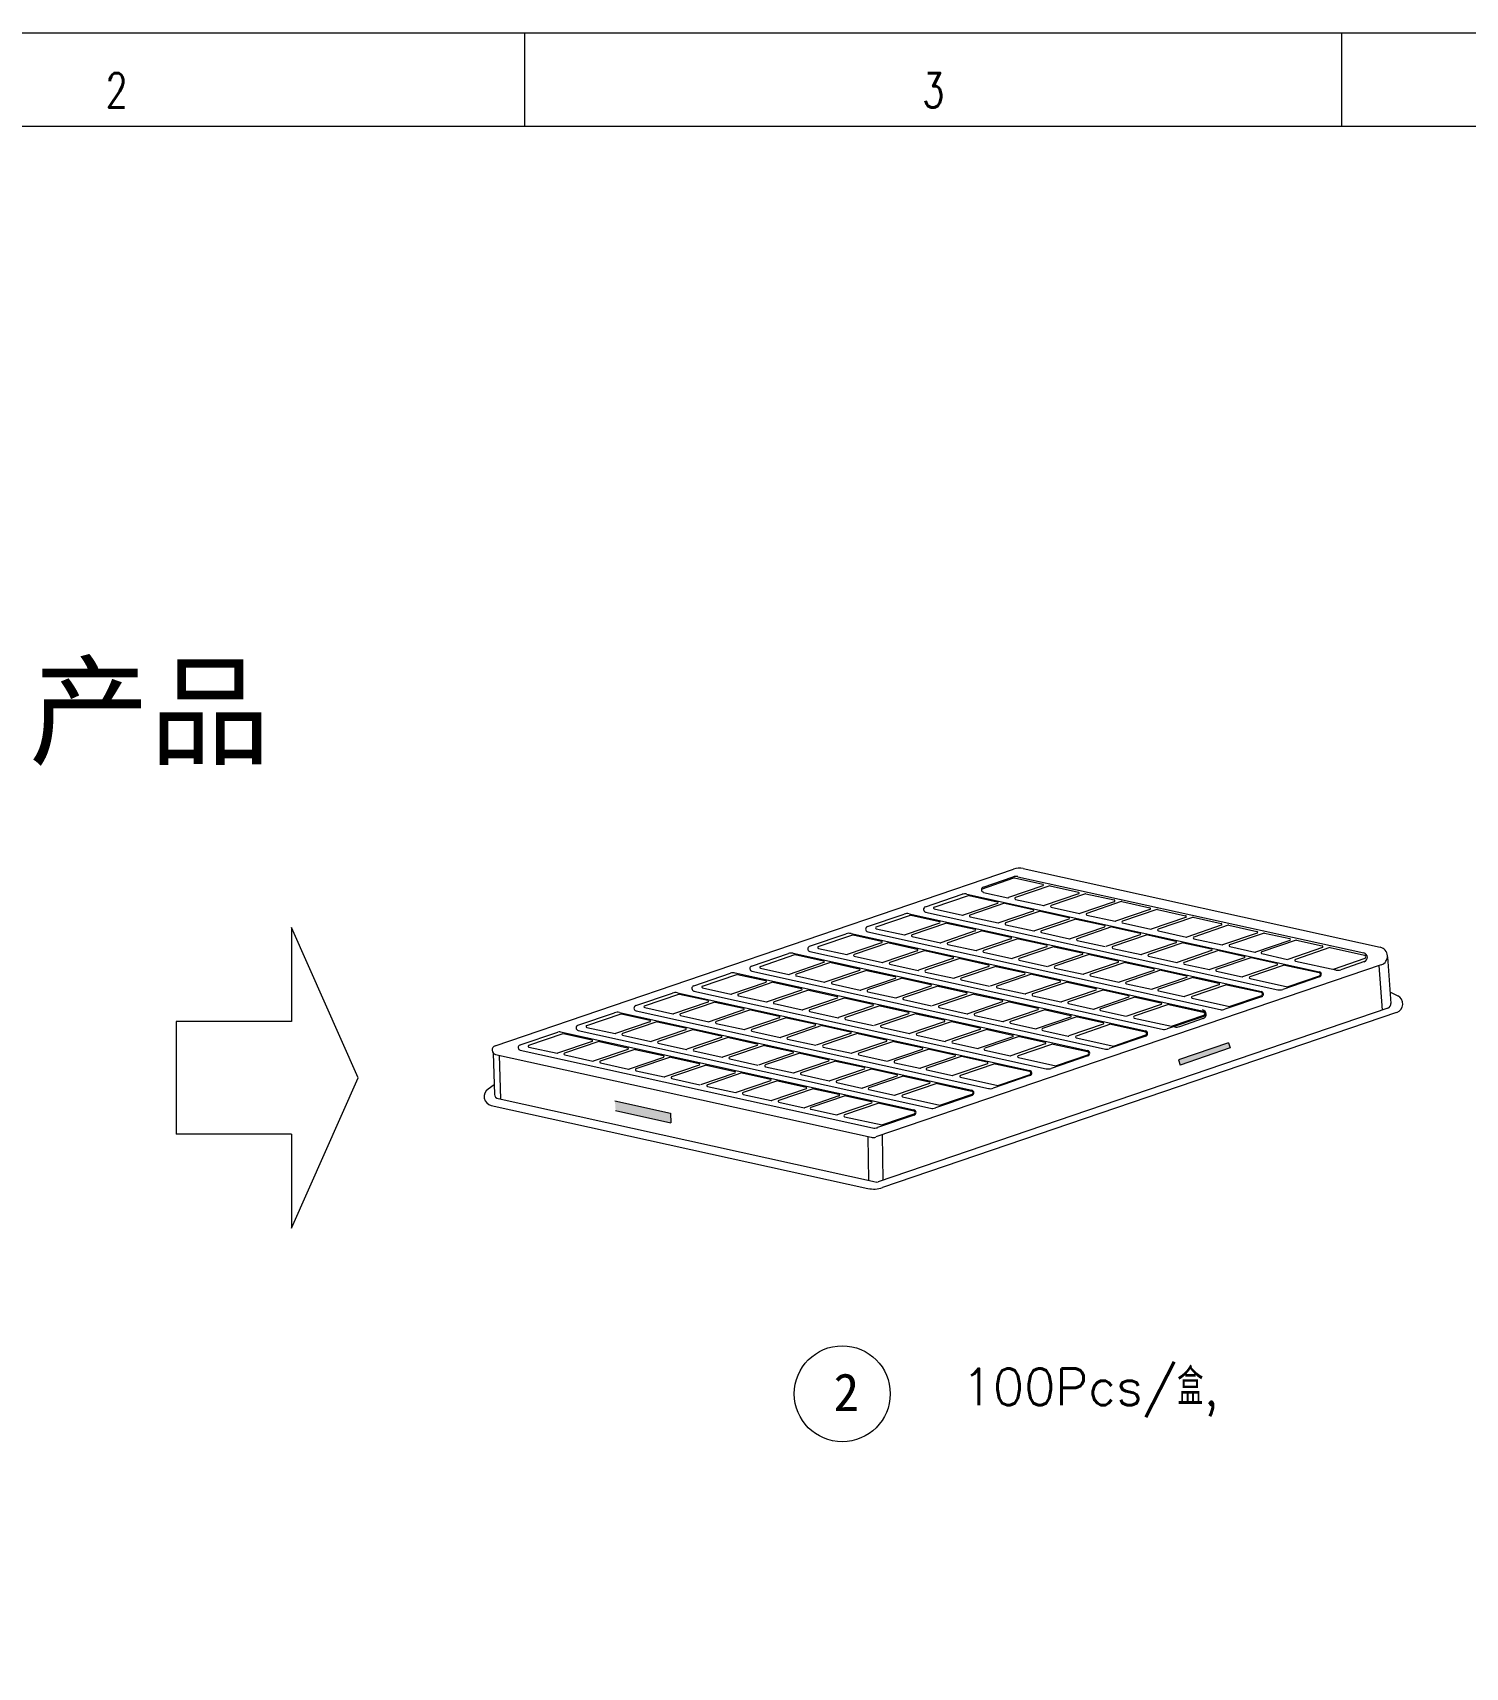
# Model space of a CAD drawing. Extents: x 2504 to 2659, y 706 to 763.
# Drawn here: x 2602.85 to 2623.83, y 739.51 to 763.45 of the extents above; entities that cross this region are included whole.
import ezdxf
from ezdxf.enums import TextEntityAlignment as Align

# ---------------------------------------------------------------- set-up
doc = ezdxf.new("R2010")
doc.units = 0
doc.header["$MEASUREMENT"] = 0
doc.layers.get('0').update_dxf_attribs({"linetype": 'CONTINUOUS', "lineweight": 20})
doc.layers.add('DIM', color=3, linetype='CONTINUOUS', lineweight=9)
doc.layers.add('HANBO', color=7, linetype='CONTINUOUS', lineweight=9)
doc.styles.add('ROMANS', font='ROMANS.SHX', dxfattribs={"bigfont": 'gbcbig.shx'})
doc.styles.get("Standard").update_dxf_attribs({"font": 'simplex.shx', "bigfont": 'gbcbig.shx'})
doc.styles.add('宋体', font='')
doc.styles.add('細', font='')
doc.styles.get('宋体').set_extended_font_data('SimSun')
doc.styles.get('細').set_extended_font_data('NSimSun')

msp = doc.modelspace()

# ---------------------------------------------------------------- hatches: boundary and pattern name
at = {"linetype": 'ByBlock'}
for points in [[(2619.625, 748.405), (2619.653, 748.33), (2620.385, 748.58), (2620.357, 748.655)], [(2612.198, 747.485), (2612.189, 747.625), (2611.378, 747.804), (2611.388, 747.664)]]:
    msp.add_hatch(color=3, dxfattribs=at).paths.add_polyline_path(points)

# ---------------------------------------------------------------- linework, layer by layer
at = {"color": 141, "linetype": 'ByBlock'}
for p, q in [((2609.623, 748.613), (2617.211, 751.199)), ((2616.744, 750.907), (2617.219, 751.069)), ((2616.77, 750.936), (2617.205, 751.084)), ((2617.226, 751.069), (2617.64, 750.978)), ((2617.277, 751.088), (2622.341, 749.971)), ((2617.354, 751.207), (2622.581, 750.054)), ((2615.922, 750.647), (2616.459, 750.83)), ((2616.05, 750.642), (2616.553, 750.814)), ((2616.531, 750.834), (2621.688, 749.697)), ((2616.561, 750.814), (2616.975, 750.722)), ((2616.774, 750.859), (2617.131, 750.78)), ((2617.642, 750.952), (2617.138, 750.781)), ((2617.744, 750.953), (2617.24, 750.782)), ((2618.164, 750.837), (2617.661, 750.666)), ((2617.751, 750.954), (2618.163, 750.863)), ((2618.266, 750.838), (2617.763, 750.666)), ((2618.273, 750.838), (2618.685, 750.747)), ((2615.926, 750.57), (2621.083, 749.433)), ((2616.051, 750.616), (2616.466, 750.525)), ((2616.976, 750.697), (2616.473, 750.525)), ((2617.078, 750.698), (2616.575, 750.526)), ((2617.499, 750.582), (2616.995, 750.41)), ((2617.086, 750.698), (2617.498, 750.607)), ((2617.601, 750.582), (2617.097, 750.411)), ((2617.241, 750.756), (2617.654, 750.665)), ((2617.608, 750.583), (2618.02, 750.492)), ((2617.764, 750.641), (2618.176, 750.55)), ((2618.687, 750.722), (2618.183, 750.55)), ((2618.789, 750.723), (2618.285, 750.551)), ((2619.209, 750.607), (2618.706, 750.435)), ((2618.796, 750.723), (2619.208, 750.632)), ((2619.311, 750.607), (2618.808, 750.436)), ((2619.318, 750.608), (2619.73, 750.517)), ((2615.074, 750.358), (2615.612, 750.541)), ((2615.202, 750.353), (2615.706, 750.525)), ((2616.129, 750.408), (2615.625, 750.236)), ((2615.683, 750.545), (2620.84, 749.408)), ((2615.713, 750.525), (2616.127, 750.434)), ((2616.231, 750.409), (2615.727, 750.237)), ((2616.238, 750.409), (2616.65, 750.318)), ((2616.576, 750.501), (2616.988, 750.41)), ((2617.099, 750.385), (2617.511, 750.294)), ((2618.022, 750.466), (2617.518, 750.295)), ((2618.123, 750.467), (2617.62, 750.296)), ((2618.544, 750.351), (2618.041, 750.179)), ((2618.131, 750.468), (2618.543, 750.377)), ((2618.646, 750.352), (2618.142, 750.18)), ((2618.287, 750.525), (2618.699, 750.435)), ((2618.653, 750.352), (2619.065, 750.261)), ((2618.809, 750.41), (2619.221, 750.319)), ((2619.732, 750.491), (2619.228, 750.32)), ((2619.834, 750.492), (2619.33, 750.32)), ((2620.254, 750.376), (2619.751, 750.204)), ((2619.841, 750.493), (2620.253, 750.402)), ((2620.356, 750.377), (2619.853, 750.205)), ((2620.363, 750.377), (2620.776, 750.286)), ((2614.226, 750.069), (2614.764, 750.252)), ((2614.354, 750.064), (2614.858, 750.236)), ((2615.281, 750.119), (2614.778, 749.947)), ((2614.836, 750.256), (2619.992, 749.119)), ((2614.865, 750.236), (2615.28, 750.145)), ((2615.383, 750.12), (2614.879, 749.948)), ((2615.078, 750.281), (2620.235, 749.144)), ((2615.204, 750.327), (2615.618, 750.236)), ((2615.39, 750.12), (2615.802, 750.029)), ((2615.729, 750.212), (2616.141, 750.121)), ((2616.651, 750.293), (2616.148, 750.121)), ((2616.753, 750.293), (2616.25, 750.122)), ((2616.251, 750.096), (2616.663, 750.005)), ((2617.174, 750.177), (2616.67, 750.006)), ((2616.76, 750.294), (2617.172, 750.203)), ((2617.276, 750.178), (2616.772, 750.007)), ((2617.283, 750.179), (2617.695, 750.088)), ((2617.621, 750.27), (2618.033, 750.179)), ((2618.144, 750.155), (2618.556, 750.064)), ((2619.067, 750.236), (2618.563, 750.064)), ((2619.169, 750.237), (2618.665, 750.065)), ((2619.589, 750.121), (2619.086, 749.949)), ((2619.176, 750.237), (2619.588, 750.146)), ((2619.691, 750.121), (2619.188, 749.95)), ((2619.332, 750.295), (2619.744, 750.204)), ((2619.698, 750.122), (2620.11, 750.031)), ((2619.854, 750.18), (2620.266, 750.089)), ((2620.777, 750.261), (2620.273, 750.089)), ((2620.879, 750.262), (2620.375, 750.09)), ((2621.256, 750.155), (2620.753, 749.983)), ((2621.349, 750.158), (2620.846, 749.986)), ((2620.886, 750.262), (2621.255, 750.181)), ((2621.356, 750.158), (2621.731, 750.076)), ((2613.379, 749.78), (2613.916, 749.963)), ((2613.507, 749.775), (2614.01, 749.947)), ((2613.988, 749.967), (2619.144, 748.83)), ((2614.017, 749.947), (2614.432, 749.856)), ((2614.231, 749.992), (2619.387, 748.855)), ((2614.356, 750.038), (2614.77, 749.947)), ((2614.881, 749.923), (2615.293, 749.832)), ((2615.804, 750.004), (2615.3, 749.832)), ((2615.905, 750.004), (2615.402, 749.833)), ((2616.326, 749.888), (2615.823, 749.717)), ((2615.913, 750.005), (2616.325, 749.914)), ((2616.428, 749.889), (2615.924, 749.718)), ((2616.435, 749.89), (2616.847, 749.799)), ((2616.774, 749.981), (2617.186, 749.89)), ((2617.696, 750.062), (2617.193, 749.891)), ((2617.798, 750.063), (2617.295, 749.891)), ((2617.296, 749.866), (2617.708, 749.775)), ((2618.219, 749.947), (2617.715, 749.775)), ((2617.805, 750.063), (2618.218, 749.972)), ((2618.321, 749.948), (2617.817, 749.776)), ((2618.328, 749.948), (2618.74, 749.857)), ((2618.666, 750.039), (2619.079, 749.949)), ((2619.189, 749.924), (2619.601, 749.833)), ((2620.112, 750.005), (2619.608, 749.834)), ((2620.214, 750.006), (2619.71, 749.834)), ((2620.591, 749.9), (2620.087, 749.728)), ((2620.684, 749.902), (2620.181, 749.731)), ((2620.221, 750.007), (2620.589, 749.925)), ((2620.377, 750.064), (2620.745, 749.983)), ((2620.691, 749.903), (2621.066, 749.82)), ((2620.847, 749.961), (2621.222, 749.878)), ((2621.733, 750.05), (2621.229, 749.878)), ((2621.842, 750.049), (2621.338, 749.878)), ((2621.339, 749.852), (2621.931, 749.722)), ((2621.849, 750.05), (2622.35, 749.939)), ((2622.353, 749.888), (2621.891, 749.73)), ((2622.685, 749.916), (2622.735, 749.232)), ((2612.531, 749.491), (2613.069, 749.674)), ((2612.659, 749.486), (2613.163, 749.658)), ((2613.14, 749.678), (2618.297, 748.541)), ((2613.17, 749.658), (2613.584, 749.567)), ((2613.383, 749.703), (2618.54, 748.566)), ((2613.508, 749.749), (2613.923, 749.658)), ((2614.433, 749.83), (2613.93, 749.658)), ((2614.535, 749.831), (2614.032, 749.659)), ((2614.033, 749.634), (2614.445, 749.543)), ((2614.956, 749.715), (2614.452, 749.543)), ((2614.542, 749.831), (2614.954, 749.74)), ((2615.058, 749.715), (2614.554, 749.544)), ((2615.065, 749.716), (2615.477, 749.625)), ((2622.595, 749.799), (2615.198, 747.277)), ((2615.403, 749.807), (2615.815, 749.716)), ((2615.926, 749.692), (2616.338, 749.601)), ((2616.849, 749.773), (2616.345, 749.602)), ((2616.951, 749.774), (2616.447, 749.602)), ((2617.371, 749.658), (2616.868, 749.486)), ((2616.958, 749.774), (2617.37, 749.683)), ((2617.473, 749.659), (2616.97, 749.487)), ((2617.48, 749.659), (2617.892, 749.568)), ((2617.819, 749.75), (2618.231, 749.66)), ((2618.741, 749.832), (2618.238, 749.66)), ((2618.843, 749.832), (2618.34, 749.661)), ((2618.341, 749.635), (2618.753, 749.544)), ((2619.264, 749.716), (2618.761, 749.545)), ((2618.851, 749.833), (2619.263, 749.742)), ((2619.366, 749.717), (2618.862, 749.545)), ((2619.836, 749.613), (2619.333, 749.442)), ((2619.373, 749.718), (2619.742, 749.636)), ((2619.712, 749.809), (2620.08, 749.728)), ((2619.843, 749.614), (2620.219, 749.531)), ((2620.182, 749.705), (2620.557, 749.622)), ((2621.068, 749.794), (2620.564, 749.623)), ((2621.176, 749.794), (2620.673, 749.622)), ((2621.692, 749.62), (2621.154, 749.437)), ((2621.183, 749.794), (2621.685, 749.684)), ((2621.688, 749.633), (2621.229, 749.476)), ((2622.348, 749.844), (2622.002, 749.726)), ((2622.56, 749.787), (2622.607, 749.136)), ((2611.683, 749.202), (2612.221, 749.385)), ((2612.292, 749.389), (2617.449, 748.252)), ((2612.535, 749.414), (2617.692, 748.277)), ((2612.66, 749.46), (2613.075, 749.369)), ((2613.586, 749.541), (2613.082, 749.369)), ((2613.687, 749.542), (2613.184, 749.37)), ((2614.108, 749.426), (2613.605, 749.254)), ((2613.695, 749.542), (2614.107, 749.451)), ((2614.21, 749.426), (2613.707, 749.255)), ((2614.217, 749.427), (2614.629, 749.336)), ((2614.556, 749.518), (2614.968, 749.427)), ((2615.478, 749.599), (2614.975, 749.428)), ((2615.58, 749.6), (2615.077, 749.429)), ((2615.078, 749.403), (2615.49, 749.312)), ((2616.001, 749.484), (2615.497, 749.313)), ((2615.587, 749.601), (2616, 749.51)), ((2616.103, 749.485), (2615.599, 749.313)), ((2616.11, 749.485), (2616.522, 749.394)), ((2616.448, 749.577), (2616.861, 749.486)), ((2616.971, 749.461), (2617.383, 749.371)), ((2617.894, 749.543), (2617.39, 749.371)), ((2617.996, 749.543), (2617.492, 749.372)), ((2618.416, 749.427), (2617.913, 749.256)), ((2618.003, 749.544), (2618.415, 749.453)), ((2618.518, 749.428), (2618.015, 749.256)), ((2618.525, 749.429), (2618.894, 749.347)), ((2618.864, 749.52), (2619.232, 749.439)), ((2619.743, 749.611), (2619.24, 749.439)), ((2619.334, 749.416), (2619.709, 749.333)), ((2620.22, 749.505), (2619.716, 749.334)), ((2620.329, 749.505), (2619.825, 749.333)), ((2620.336, 749.505), (2620.837, 749.395)), ((2620.674, 749.597), (2621.222, 749.476)), ((2622.723, 749.4), (2622.836, 749.345)), ((2611.811, 749.197), (2612.315, 749.369)), ((2611.813, 749.171), (2612.227, 749.08)), ((2612.738, 749.252), (2612.234, 749.08)), ((2612.322, 749.369), (2612.736, 749.278)), ((2612.84, 749.253), (2612.336, 749.081)), ((2613.26, 749.137), (2612.757, 748.965)), ((2612.847, 749.253), (2613.259, 749.162)), ((2613.362, 749.137), (2612.859, 748.966)), ((2613.185, 749.345), (2613.597, 749.254)), ((2613.369, 749.138), (2613.782, 749.047)), ((2613.708, 749.229), (2614.12, 749.138)), ((2614.631, 749.31), (2614.127, 749.139)), ((2614.733, 749.311), (2614.229, 749.14)), ((2615.153, 749.195), (2614.65, 749.024)), ((2614.74, 749.312), (2615.152, 749.221)), ((2615.255, 749.196), (2614.752, 749.024)), ((2622.69, 749.164), (2615.23, 746.621)), ((2615.262, 749.196), (2615.674, 749.105)), ((2615.601, 749.288), (2616.013, 749.197)), ((2616.523, 749.369), (2616.02, 749.197)), ((2616.625, 749.37), (2616.122, 749.198)), ((2616.123, 749.172), (2616.535, 749.082)), ((2617.046, 749.254), (2616.543, 749.082)), ((2616.633, 749.37), (2617.045, 749.279)), ((2617.148, 749.254), (2616.644, 749.083)), ((2617.569, 749.138), (2617.065, 748.967)), ((2617.155, 749.255), (2617.567, 749.164)), ((2617.67, 749.139), (2617.167, 748.967)), ((2617.494, 749.346), (2617.906, 749.255)), ((2617.678, 749.14), (2618.046, 749.058)), ((2618.016, 749.231), (2618.385, 749.15)), ((2618.895, 749.322), (2618.392, 749.15)), ((2618.989, 749.324), (2618.485, 749.153)), ((2619.372, 749.217), (2618.869, 749.045)), ((2619.481, 749.216), (2618.977, 749.044)), ((2618.996, 749.325), (2619.371, 749.242)), ((2619.488, 749.216), (2619.989, 749.106)), ((2619.827, 749.308), (2620.374, 749.187)), ((2620.844, 749.331), (2620.307, 749.148)), ((2620.84, 749.344), (2620.381, 749.187)), ((2610.836, 748.913), (2611.373, 749.096)), ((2610.964, 748.908), (2611.467, 749.08)), ((2611.89, 748.963), (2611.387, 748.791)), ((2611.445, 749.1), (2616.601, 747.963)), ((2611.474, 749.08), (2611.889, 748.989)), ((2611.992, 748.964), (2611.489, 748.792)), ((2611.688, 749.125), (2616.844, 747.988)), ((2611.999, 748.964), (2612.411, 748.873)), ((2612.338, 749.056), (2612.75, 748.965)), ((2612.86, 748.94), (2613.272, 748.849)), ((2613.783, 749.021), (2613.279, 748.85)), ((2613.885, 749.022), (2613.381, 748.851)), ((2614.306, 748.906), (2613.802, 748.735)), ((2613.892, 749.023), (2614.304, 748.932)), ((2614.407, 748.907), (2613.904, 748.735)), ((2614.23, 749.114), (2614.643, 749.023)), ((2614.415, 748.907), (2614.827, 748.816)), ((2614.753, 748.999), (2615.165, 748.908)), ((2615.676, 749.08), (2615.172, 748.908)), ((2615.778, 749.081), (2615.274, 748.909)), ((2622.82, 749.1), (2615.296, 746.535)), ((2616.198, 748.965), (2615.695, 748.793)), ((2615.785, 749.081), (2616.197, 748.99)), ((2616.3, 748.965), (2615.797, 748.794)), ((2616.307, 748.966), (2616.719, 748.875)), ((2616.646, 749.057), (2617.058, 748.966)), ((2617.168, 748.942), (2617.537, 748.861)), ((2618.048, 749.033), (2617.544, 748.861)), ((2618.141, 749.035), (2617.637, 748.864)), ((2618.524, 748.928), (2618.021, 748.756)), ((2618.633, 748.927), (2618.13, 748.755)), ((2618.148, 749.036), (2618.523, 748.953)), ((2618.487, 749.127), (2618.862, 749.044)), ((2618.64, 748.927), (2619.142, 748.817)), ((2618.979, 749.019), (2619.526, 748.898)), ((2619.996, 749.042), (2619.459, 748.859)), ((2619.992, 749.055), (2619.534, 748.898)), ((2619.987, 749.01), (2619.641, 748.892)), ((2609.988, 748.624), (2610.543, 748.813)), ((2610.116, 748.619), (2610.619, 748.791)), ((2611.042, 748.674), (2610.539, 748.502)), ((2610.579, 748.815), (2615.754, 747.674)), ((2610.627, 748.791), (2611.041, 748.7)), ((2611.144, 748.675), (2610.641, 748.503)), ((2610.84, 748.836), (2615.997, 747.699)), ((2610.965, 748.882), (2611.379, 748.791)), ((2611.151, 748.675), (2611.564, 748.584)), ((2611.49, 748.767), (2611.902, 748.676)), ((2612.413, 748.848), (2611.909, 748.676)), ((2612.515, 748.848), (2612.011, 748.677)), ((2612.935, 748.732), (2612.432, 748.561)), ((2612.522, 748.849), (2612.934, 748.758)), ((2613.037, 748.733), (2612.534, 748.562)), ((2613.044, 748.734), (2613.456, 748.643)), ((2613.383, 748.825), (2613.795, 748.734)), ((2613.905, 748.71), (2614.317, 748.619)), ((2614.828, 748.791), (2614.325, 748.619)), ((2614.93, 748.792), (2614.426, 748.62)), ((2615.351, 748.676), (2614.847, 748.504)), ((2614.937, 748.792), (2615.349, 748.701)), ((2615.453, 748.676), (2614.949, 748.505)), ((2615.276, 748.883), (2615.688, 748.793)), ((2615.46, 748.677), (2615.872, 748.586)), ((2615.798, 748.768), (2616.21, 748.677)), ((2616.721, 748.849), (2616.217, 748.678)), ((2616.823, 748.85), (2616.319, 748.678)), ((2617.2, 748.744), (2616.696, 748.572)), ((2617.293, 748.746), (2616.79, 748.575)), ((2616.83, 748.851), (2617.199, 748.769)), ((2617.3, 748.747), (2617.675, 748.664)), ((2617.639, 748.838), (2618.014, 748.755)), ((2618.131, 748.73), (2618.679, 748.609)), ((2619.149, 748.753), (2618.611, 748.57)), ((2619.144, 748.766), (2618.686, 748.609)), ((2609.596, 748.505), (2609.616, 747.901)), ((2609.631, 748.485), (2615.126, 747.273)), ((2609.681, 748.474), (2609.701, 747.831)), ((2609.992, 748.547), (2615.149, 747.41)), ((2610.117, 748.593), (2610.532, 748.502)), ((2610.642, 748.478), (2611.054, 748.387)), ((2611.565, 748.559), (2611.061, 748.387)), ((2611.667, 748.56), (2611.163, 748.388)), ((2612.088, 748.443), (2611.584, 748.272)), ((2611.674, 748.56), (2612.086, 748.469)), ((2612.189, 748.444), (2611.686, 748.273)), ((2612.012, 748.651), (2612.425, 748.56)), ((2612.197, 748.445), (2612.609, 748.354)), ((2612.535, 748.536), (2612.947, 748.445)), ((2613.458, 748.617), (2612.954, 748.446)), ((2613.56, 748.618), (2613.056, 748.446)), ((2613.058, 748.421), (2613.47, 748.33)), ((2613.98, 748.502), (2613.477, 748.33)), ((2613.567, 748.618), (2613.979, 748.527)), ((2614.082, 748.503), (2613.579, 748.331)), ((2614.089, 748.503), (2614.501, 748.412)), ((2614.428, 748.594), (2614.84, 748.504)), ((2614.95, 748.479), (2615.362, 748.388)), ((2615.873, 748.56), (2615.37, 748.389)), ((2615.975, 748.561), (2615.472, 748.39)), ((2616.352, 748.455), (2615.849, 748.283)), ((2616.445, 748.457), (2615.942, 748.286)), ((2615.982, 748.562), (2616.351, 748.48)), ((2616.321, 748.653), (2616.689, 748.572)), ((2616.453, 748.458), (2616.828, 748.375)), ((2616.791, 748.549), (2617.166, 748.466)), ((2617.677, 748.639), (2617.173, 748.467)), ((2617.785, 748.638), (2617.282, 748.466)), ((2617.283, 748.441), (2617.831, 748.32)), ((2618.301, 748.464), (2617.763, 748.281)), ((2617.793, 748.638), (2618.294, 748.528)), ((2618.297, 748.477), (2617.838, 748.32)), ((2611.165, 748.362), (2611.577, 748.271)), ((2611.687, 748.247), (2612.099, 748.156)), ((2612.61, 748.328), (2612.107, 748.157)), ((2612.712, 748.329), (2612.208, 748.157)), ((2613.133, 748.213), (2612.629, 748.041)), ((2612.719, 748.329), (2613.131, 748.238)), ((2613.235, 748.214), (2612.731, 748.042)), ((2613.242, 748.214), (2613.654, 748.123)), ((2613.58, 748.306), (2613.992, 748.215)), ((2614.503, 748.387), (2613.999, 748.215)), ((2614.605, 748.387), (2614.101, 748.216)), ((2614.103, 748.19), (2614.515, 748.099)), ((2615.025, 748.271), (2614.522, 748.1)), ((2614.612, 748.388), (2615.024, 748.297)), ((2615.127, 748.272), (2614.624, 748.101)), ((2615.134, 748.273), (2615.503, 748.191)), ((2615.473, 748.364), (2615.842, 748.283)), ((2615.943, 748.26), (2616.318, 748.177)), ((2616.829, 748.35), (2616.326, 748.178)), ((2616.938, 748.349), (2616.434, 748.177)), ((2617.453, 748.175), (2616.916, 747.992)), ((2616.945, 748.349), (2617.446, 748.239)), ((2617.449, 748.188), (2616.99, 748.031)), ((2609.611, 748.04), (2609.521, 747.978)), ((2612.21, 748.132), (2612.622, 748.041)), ((2612.732, 748.017), (2613.144, 747.926)), ((2613.655, 748.098), (2613.152, 747.926)), ((2613.757, 748.098), (2613.254, 747.927)), ((2614.178, 747.982), (2613.674, 747.811)), ((2613.764, 748.099), (2614.176, 748.008)), ((2614.28, 747.983), (2613.776, 747.812)), ((2614.287, 747.984), (2614.655, 747.902)), ((2614.625, 748.075), (2614.994, 747.994)), ((2615.505, 748.166), (2615.001, 747.994)), ((2615.598, 748.168), (2615.094, 747.997)), ((2615.096, 747.971), (2615.471, 747.888)), ((2615.981, 748.061), (2615.478, 747.889)), ((2616.09, 748.06), (2615.586, 747.888)), ((2615.605, 748.169), (2615.98, 748.086)), ((2616.097, 748.06), (2616.598, 747.95)), ((2616.436, 748.152), (2616.983, 748.031)), ((2609.567, 747.739), (2615.081, 746.523)), ((2609.668, 747.838), (2615.194, 746.619)), ((2613.255, 747.901), (2613.667, 747.81)), ((2613.778, 747.786), (2614.146, 747.705)), ((2614.657, 747.877), (2614.153, 747.705)), ((2614.75, 747.879), (2614.246, 747.708)), ((2615.134, 747.772), (2614.63, 747.6)), ((2615.242, 747.771), (2614.739, 747.599)), ((2614.757, 747.88), (2615.132, 747.797)), ((2615.249, 747.771), (2615.751, 747.661)), ((2615.588, 747.863), (2616.136, 747.742)), ((2616.606, 747.886), (2616.068, 747.703)), ((2616.601, 747.899), (2616.143, 747.742)), ((2614.248, 747.682), (2614.623, 747.599)), ((2614.74, 747.574), (2615.288, 747.453)), ((2615.758, 747.597), (2615.22, 747.414)), ((2615.754, 747.61), (2615.295, 747.453)), ((2615.079, 747.283), (2615.089, 746.642)), ((2615.29, 747.308), (2615.3, 746.645))]:
    msp.add_line(p, q, dxfattribs=at)
at = {"linetype": 'ByBlock'}
for p, q in [((2620.357, 748.655), (2619.625, 748.405)), ((2620.357, 748.655), (2620.385, 748.58)), ((2620.385, 748.58), (2619.653, 748.33)), ((2619.625, 748.405), (2619.653, 748.33)), ((2611.378, 747.804), (2612.189, 747.625)), ((2611.388, 747.664), (2612.198, 747.485)), ((2612.189, 747.625), (2612.198, 747.485))]:
    msp.add_line(p, q, dxfattribs=at)
at = {"color": 141, "linetype": 'ByBlock'}
for centre, radius, start, end in [((2617.248, 750.959), 0.133, 77.5605, 108.8246), ((2617.296, 750.948), 0.266, 77.5605, 108.8246), ((2617.223, 751.056), 0.0133, 77.5605, 108.8246), ((2616.502, 750.704), 0.133, 77.5605, 108.8246), ((2616.558, 750.801), 0.0133, 77.5605, 108.8246), ((2616.782, 750.898), 0.0398, 108.8246, 257.5605), ((2617.637, 750.965), 0.0133, 288.8246, 77.5605), ((2617.748, 750.941), 0.0133, 77.5605, 108.8246), ((2618.16, 750.85), 0.0133, 288.8246, 77.5605), ((2618.27, 750.825), 0.0133, 77.5605, 108.8246), ((2615.935, 750.609), 0.0398, 108.8246, 257.5605), ((2616.054, 750.629), 0.0133, 108.8246, 257.5605), ((2616.972, 750.71), 0.0133, 288.8246, 77.5605), ((2617.083, 750.685), 0.0133, 77.5605, 108.8246), ((2617.134, 750.793), 0.0133, 257.5605, 288.8246), ((2617.244, 750.769), 0.0133, 108.8246, 257.5605), ((2617.495, 750.594), 0.0133, 288.8246, 77.5605), ((2617.605, 750.57), 0.0133, 77.5605, 108.8246), ((2617.656, 750.678), 0.0133, 257.5605, 288.8246), ((2617.767, 750.654), 0.0133, 108.8246, 257.5605), ((2618.683, 750.734), 0.0133, 288.8246, 77.5605), ((2618.793, 750.71), 0.0133, 77.5605, 108.8246), ((2619.205, 750.619), 0.0133, 288.8246, 77.5605), ((2619.316, 750.595), 0.0133, 77.5605, 108.8246), ((2615.087, 750.32), 0.0398, 108.8246, 257.5605), ((2615.206, 750.34), 0.0133, 108.8246, 257.5605), ((2615.655, 750.415), 0.133, 77.5605, 108.8246), ((2615.71, 750.512), 0.0133, 77.5605, 108.8246), ((2616.124, 750.421), 0.0133, 288.8246, 77.5605), ((2616.235, 750.396), 0.0133, 77.5605, 108.8246), ((2616.469, 750.538), 0.0133, 257.5605, 288.8246), ((2616.579, 750.514), 0.0133, 108.8246, 257.5605), ((2616.991, 750.423), 0.0133, 257.5605, 288.8246), ((2617.102, 750.398), 0.0133, 108.8246, 257.5605), ((2618.017, 750.479), 0.0133, 288.8246, 77.5605), ((2618.128, 750.455), 0.0133, 77.5605, 108.8246), ((2618.179, 750.563), 0.0133, 257.5605, 288.8246), ((2618.289, 750.538), 0.0133, 108.8246, 257.5605), ((2618.54, 750.364), 0.0133, 288.8246, 77.5605), ((2618.65, 750.339), 0.0133, 77.5605, 108.8246), ((2618.702, 750.448), 0.0133, 257.5605, 288.8246), ((2618.812, 750.423), 0.0133, 108.8246, 257.5605), ((2619.728, 750.504), 0.0133, 288.8246, 77.5605), ((2619.838, 750.48), 0.0133, 77.5605, 108.8246), ((2620.25, 750.389), 0.0133, 288.8246, 77.5605), ((2620.361, 750.364), 0.0133, 77.5605, 108.8246), ((2614.807, 750.126), 0.133, 77.5605, 108.8246), ((2614.862, 750.223), 0.0133, 77.5605, 108.8246), ((2615.277, 750.132), 0.0133, 288.8246, 77.5605), ((2615.387, 750.107), 0.0133, 77.5605, 108.8246), ((2615.621, 750.249), 0.0133, 257.5605, 288.8246), ((2615.731, 750.225), 0.0133, 108.8246, 257.5605), ((2616.143, 750.134), 0.0133, 257.5605, 288.8246), ((2616.254, 750.109), 0.0133, 108.8246, 257.5605), ((2616.647, 750.305), 0.0133, 288.8246, 77.5605), ((2616.757, 750.281), 0.0133, 77.5605, 108.8246), ((2617.17, 750.19), 0.0133, 288.8246, 77.5605), ((2617.28, 750.166), 0.0133, 77.5605, 108.8246), ((2617.514, 750.307), 0.0133, 257.5605, 288.8246), ((2617.624, 750.283), 0.0133, 108.8246, 257.5605), ((2618.036, 750.192), 0.0133, 257.5605, 288.8246), ((2618.147, 750.168), 0.0133, 108.8246, 257.5605), ((2619.062, 750.248), 0.0133, 288.8246, 77.5605), ((2619.173, 750.224), 0.0133, 77.5605, 108.8246), ((2619.224, 750.332), 0.0133, 257.5605, 288.8246), ((2619.335, 750.308), 0.0133, 108.8246, 257.5605), ((2619.585, 750.133), 0.0133, 288.8246, 77.5605), ((2619.695, 750.109), 0.0133, 77.5605, 108.8246), ((2619.747, 750.217), 0.0133, 257.5605, 288.8246), ((2619.857, 750.193), 0.0133, 108.8246, 257.5605), ((2620.38, 750.077), 0.0133, 108.8246, 257.5605), ((2620.773, 750.273), 0.0133, 288.8246, 77.5605), ((2620.883, 750.249), 0.0133, 77.5605, 108.8246), ((2621.252, 750.168), 0.0133, 288.8246, 77.5605), ((2621.354, 750.145), 0.0133, 77.5605, 108.8246), ((2613.959, 749.837), 0.133, 77.5605, 108.8246), ((2614.015, 749.934), 0.0133, 77.5605, 108.8246), ((2614.239, 750.031), 0.0398, 108.8246, 257.5605), ((2614.359, 750.051), 0.0133, 108.8246, 257.5605), ((2614.429, 749.843), 0.0133, 288.8246, 77.5605), ((2614.773, 749.96), 0.0133, 257.5605, 288.8246), ((2614.884, 749.936), 0.0133, 108.8246, 257.5605), ((2615.799, 750.016), 0.0133, 288.8246, 77.5605), ((2615.91, 749.992), 0.0133, 77.5605, 108.8246), ((2616.322, 749.901), 0.0133, 288.8246, 77.5605), ((2616.432, 749.877), 0.0133, 77.5605, 108.8246), ((2616.666, 750.018), 0.0133, 257.5605, 288.8246), ((2616.777, 749.994), 0.0133, 108.8246, 257.5605), ((2617.189, 749.903), 0.0133, 257.5605, 288.8246), ((2617.299, 749.879), 0.0133, 108.8246, 257.5605), ((2617.692, 750.075), 0.0133, 288.8246, 77.5605), ((2617.803, 750.05), 0.0133, 77.5605, 108.8246), ((2618.215, 749.959), 0.0133, 288.8246, 77.5605), ((2618.325, 749.935), 0.0133, 77.5605, 108.8246), ((2618.669, 750.052), 0.0133, 108.8246, 257.5605), ((2618.737, 749.844), 0.0133, 288.8246, 77.5605), ((2619.081, 749.962), 0.0133, 257.5605, 288.8246), ((2619.192, 749.937), 0.0133, 108.8246, 257.5605), ((2620.107, 750.018), 0.0133, 288.8246, 77.5605), ((2620.218, 749.994), 0.0133, 77.5605, 108.8246), ((2620.269, 750.102), 0.0133, 257.5605, 288.8246), ((2620.587, 749.912), 0.0133, 288.8246, 77.5605), ((2620.688, 749.89), 0.0133, 77.5605, 108.8246), ((2620.748, 749.996), 0.0133, 257.5605, 288.8246), ((2620.85, 749.974), 0.0133, 108.8246, 257.5605), ((2621.225, 749.891), 0.0133, 257.5605, 288.8246), ((2621.225, 749.891), 0.0133, 257.5605, 288.8246), ((2621.342, 749.865), 0.0133, 108.8246, 257.5605), ((2621.729, 750.063), 0.0133, 288.8246, 77.5605), ((2621.846, 750.037), 0.0133, 77.5605, 108.8246), ((2622.326, 749.906), 0.0664, 288.8246, 77.5605), ((2622.344, 749.913), 0.0266, 288.8246, 77.5605), ((2622.553, 749.924), 0.133, 288.8246, 77.5605), ((2613.111, 749.548), 0.133, 77.5605, 108.8246), ((2613.167, 749.645), 0.0133, 77.5605, 108.8246), ((2613.392, 749.742), 0.0398, 108.8246, 257.5605), ((2613.511, 749.762), 0.0133, 108.8246, 257.5605), ((2613.925, 749.671), 0.0133, 257.5605, 288.8246), ((2614.036, 749.647), 0.0133, 108.8246, 257.5605), ((2614.539, 749.818), 0.0133, 77.5605, 108.8246), ((2614.952, 749.727), 0.0133, 288.8246, 77.5605), ((2615.062, 749.703), 0.0133, 77.5605, 108.8246), ((2615.296, 749.845), 0.0133, 257.5605, 288.8246), ((2615.406, 749.82), 0.0133, 108.8246, 257.5605), ((2615.474, 749.612), 0.0133, 288.8246, 77.5605), ((2615.818, 749.729), 0.0133, 257.5605, 288.8246), ((2615.929, 749.705), 0.0133, 108.8246, 257.5605), ((2616.844, 749.786), 0.0133, 288.8246, 77.5605), ((2616.955, 749.761), 0.0133, 77.5605, 108.8246), ((2617.367, 749.67), 0.0133, 288.8246, 77.5605), ((2617.477, 749.646), 0.0133, 77.5605, 108.8246), ((2617.822, 749.763), 0.0133, 108.8246, 257.5605), ((2618.234, 749.673), 0.0133, 257.5605, 288.8246), ((2618.344, 749.648), 0.0133, 108.8246, 257.5605), ((2618.848, 749.82), 0.0133, 77.5605, 108.8246), ((2619.26, 749.729), 0.0133, 288.8246, 77.5605), ((2619.37, 749.705), 0.0133, 77.5605, 108.8246), ((2619.604, 749.846), 0.0133, 257.5605, 288.8246), ((2619.714, 749.822), 0.0133, 108.8246, 257.5605), ((2619.739, 749.623), 0.0133, 288.8246, 77.5605), ((2619.841, 749.601), 0.0133, 77.5605, 108.8246), ((2620.083, 749.741), 0.0133, 257.5605, 288.8246), ((2620.185, 749.718), 0.0133, 108.8246, 257.5605), ((2620.56, 749.635), 0.0133, 257.5605, 288.8246), ((2620.56, 749.635), 0.0133, 257.5605, 288.8246), ((2620.677, 749.61), 0.0133, 108.8246, 257.5605), ((2621.063, 749.807), 0.0133, 288.8246, 77.5605), ((2621.181, 749.781), 0.0133, 77.5605, 108.8246), ((2621.679, 749.658), 0.0266, 288.8246, 77.5605), ((2621.679, 749.658), 0.0398, 288.8246, 77.5605), ((2621.959, 749.851), 0.133, 257.5605, 288.8246), ((2612.264, 749.259), 0.133, 77.5605, 108.8246), ((2612.544, 749.453), 0.0398, 108.8246, 257.5605), ((2612.663, 749.473), 0.0133, 108.8246, 257.5605), ((2613.581, 749.554), 0.0133, 288.8246, 77.5605), ((2613.692, 749.529), 0.0133, 77.5605, 108.8246), ((2614.104, 749.438), 0.0133, 288.8246, 77.5605), ((2614.214, 749.414), 0.0133, 77.5605, 108.8246), ((2614.448, 749.556), 0.0133, 257.5605, 288.8246), ((2614.559, 749.531), 0.0133, 108.8246, 257.5605), ((2614.971, 749.44), 0.0133, 257.5605, 288.8246), ((2615.081, 749.416), 0.0133, 108.8246, 257.5605), ((2615.585, 749.588), 0.0133, 77.5605, 108.8246), ((2615.997, 749.497), 0.0133, 288.8246, 77.5605), ((2616.107, 749.472), 0.0133, 77.5605, 108.8246), ((2616.341, 749.614), 0.0133, 257.5605, 288.8246), ((2616.451, 749.59), 0.0133, 108.8246, 257.5605), ((2616.519, 749.381), 0.0133, 288.8246, 77.5605), ((2616.974, 749.474), 0.0133, 108.8246, 257.5605), ((2617.496, 749.359), 0.0133, 108.8246, 257.5605), ((2617.889, 749.555), 0.0133, 288.8246, 77.5605), ((2618, 749.531), 0.0133, 77.5605, 108.8246), ((2618.412, 749.44), 0.0133, 288.8246, 77.5605), ((2618.522, 749.416), 0.0133, 77.5605, 108.8246), ((2618.756, 749.557), 0.0133, 257.5605, 288.8246), ((2618.867, 749.533), 0.0133, 108.8246, 257.5605), ((2619.235, 749.452), 0.0133, 257.5605, 288.8246), ((2619.337, 749.429), 0.0133, 108.8246, 257.5605), ((2620.216, 749.518), 0.0133, 288.8246, 77.5605), ((2620.333, 749.492), 0.0133, 77.5605, 108.8246), ((2620.831, 749.369), 0.0266, 288.8246, 77.5605), ((2620.831, 749.369), 0.0398, 288.8246, 77.5605), ((2621.111, 749.562), 0.133, 257.5605, 288.8246), ((2621.225, 749.489), 0.0133, 257.5605, 288.8246), ((2611.696, 749.164), 0.0398, 108.8246, 257.5605), ((2611.816, 749.184), 0.0133, 108.8246, 257.5605), ((2612.319, 749.356), 0.0133, 77.5605, 108.8246), ((2612.734, 749.265), 0.0133, 288.8246, 77.5605), ((2612.844, 749.24), 0.0133, 77.5605, 108.8246), ((2613.078, 749.382), 0.0133, 257.5605, 288.8246), ((2613.188, 749.358), 0.0133, 108.8246, 257.5605), ((2613.256, 749.149), 0.0133, 288.8246, 77.5605), ((2613.367, 749.125), 0.0133, 77.5605, 108.8246), ((2613.6, 749.267), 0.0133, 257.5605, 288.8246), ((2613.711, 749.242), 0.0133, 108.8246, 257.5605), ((2614.123, 749.151), 0.0133, 257.5605, 288.8246), ((2614.233, 749.127), 0.0133, 108.8246, 257.5605), ((2614.626, 749.323), 0.0133, 288.8246, 77.5605), ((2614.737, 749.299), 0.0133, 77.5605, 108.8246), ((2615.149, 749.208), 0.0133, 288.8246, 77.5605), ((2615.259, 749.183), 0.0133, 77.5605, 108.8246), ((2615.493, 749.325), 0.0133, 257.5605, 288.8246), ((2615.604, 749.301), 0.0133, 108.8246, 257.5605), ((2616.126, 749.185), 0.0133, 108.8246, 257.5605), ((2616.63, 749.357), 0.0133, 77.5605, 108.8246), ((2617.042, 749.266), 0.0133, 288.8246, 77.5605), ((2617.152, 749.242), 0.0133, 77.5605, 108.8246), ((2617.386, 749.384), 0.0133, 257.5605, 288.8246), ((2617.564, 749.151), 0.0133, 288.8246, 77.5605), ((2617.675, 749.127), 0.0133, 77.5605, 108.8246), ((2617.909, 749.268), 0.0133, 257.5605, 288.8246), ((2618.019, 749.244), 0.0133, 108.8246, 257.5605), ((2618.388, 749.163), 0.0133, 257.5605, 288.8246), ((2618.489, 749.14), 0.0133, 108.8246, 257.5605), ((2618.891, 749.334), 0.0133, 288.8246, 77.5605), ((2618.993, 749.312), 0.0133, 77.5605, 108.8246), ((2619.368, 749.229), 0.0133, 288.8246, 77.5605), ((2619.485, 749.203), 0.0133, 77.5605, 108.8246), ((2619.712, 749.346), 0.0133, 257.5605, 288.8246), ((2619.712, 749.346), 0.0133, 257.5605, 288.8246), ((2619.829, 749.321), 0.0133, 108.8246, 257.5605), ((2619.966, 749.073), 0.0664, 288.8246, 77.5605), ((2620.264, 749.273), 0.133, 257.5605, 288.8246), ((2620.377, 749.2), 0.0133, 257.5605, 288.8246), ((2622.669, 749.227), 0.0664, 288.8246, 4.1491), ((2622.778, 749.226), 0.133, 288.8246, 63.9871), ((2610.848, 748.875), 0.0398, 108.8246, 257.5605), ((2610.968, 748.895), 0.0133, 108.8246, 257.5605), ((2611.416, 748.97), 0.133, 77.5605, 108.8246), ((2611.471, 749.067), 0.0133, 77.5605, 108.8246), ((2611.886, 748.976), 0.0133, 288.8246, 77.5605), ((2611.996, 748.951), 0.0133, 77.5605, 108.8246), ((2612.23, 749.093), 0.0133, 257.5605, 288.8246), ((2612.341, 749.069), 0.0133, 108.8246, 257.5605), ((2612.753, 748.978), 0.0133, 257.5605, 288.8246), ((2612.863, 748.953), 0.0133, 108.8246, 257.5605), ((2613.779, 749.034), 0.0133, 288.8246, 77.5605), ((2613.889, 749.01), 0.0133, 77.5605, 108.8246), ((2614.301, 748.919), 0.0133, 288.8246, 77.5605), ((2614.412, 748.894), 0.0133, 77.5605, 108.8246), ((2614.645, 749.036), 0.0133, 257.5605, 288.8246), ((2614.756, 749.012), 0.0133, 108.8246, 257.5605), ((2615.278, 748.896), 0.0133, 108.8246, 257.5605), ((2615.671, 749.092), 0.0133, 288.8246, 77.5605), ((2615.782, 749.068), 0.0133, 77.5605, 108.8246), ((2616.194, 748.977), 0.0133, 288.8246, 77.5605), ((2616.305, 748.953), 0.0133, 77.5605, 108.8246), ((2616.538, 749.095), 0.0133, 257.5605, 288.8246), ((2616.649, 749.07), 0.0133, 108.8246, 257.5605), ((2617.061, 748.979), 0.0133, 257.5605, 288.8246), ((2617.171, 748.955), 0.0133, 108.8246, 257.5605), ((2618.043, 749.045), 0.0133, 288.8246, 77.5605), ((2618.145, 749.023), 0.0133, 77.5605, 108.8246), ((2618.52, 748.94), 0.0133, 288.8246, 77.5605), ((2618.637, 748.914), 0.0133, 77.5605, 108.8246), ((2618.864, 749.057), 0.0133, 257.5605, 288.8246), ((2618.864, 749.057), 0.0133, 257.5605, 288.8246), ((2618.982, 749.032), 0.0133, 108.8246, 257.5605), ((2619.529, 748.911), 0.0133, 257.5605, 288.8246), ((2619.984, 749.08), 0.0266, 288.8246, 77.5605), ((2619.984, 749.08), 0.0398, 288.8246, 77.5605), ((2610.564, 748.75), 0.0664, 77.5605, 108.8246), ((2611.038, 748.687), 0.0133, 288.8246, 77.5605), ((2611.149, 748.662), 0.0133, 77.5605, 108.8246), ((2611.382, 748.804), 0.0133, 257.5605, 288.8246), ((2611.493, 748.78), 0.0133, 108.8246, 257.5605), ((2611.905, 748.689), 0.0133, 257.5605, 288.8246), ((2612.015, 748.664), 0.0133, 108.8246, 257.5605), ((2612.408, 748.86), 0.0133, 288.8246, 77.5605), ((2612.519, 748.836), 0.0133, 77.5605, 108.8246), ((2612.931, 748.745), 0.0133, 288.8246, 77.5605), ((2613.041, 748.721), 0.0133, 77.5605, 108.8246), ((2613.275, 748.862), 0.0133, 257.5605, 288.8246), ((2613.386, 748.838), 0.0133, 108.8246, 257.5605), ((2613.798, 748.747), 0.0133, 257.5605, 288.8246), ((2613.908, 748.723), 0.0133, 108.8246, 257.5605), ((2614.824, 748.803), 0.0133, 288.8246, 77.5605), ((2614.934, 748.779), 0.0133, 77.5605, 108.8246), ((2615.346, 748.688), 0.0133, 288.8246, 77.5605), ((2615.457, 748.664), 0.0133, 77.5605, 108.8246), ((2615.691, 748.806), 0.0133, 257.5605, 288.8246), ((2615.801, 748.781), 0.0133, 108.8246, 257.5605), ((2616.213, 748.69), 0.0133, 257.5605, 288.8246), ((2616.324, 748.666), 0.0133, 108.8246, 257.5605), ((2616.717, 748.862), 0.0133, 288.8246, 77.5605), ((2616.827, 748.838), 0.0133, 77.5605, 108.8246), ((2617.196, 748.756), 0.0133, 288.8246, 77.5605), ((2617.297, 748.734), 0.0133, 77.5605, 108.8246), ((2617.54, 748.874), 0.0133, 257.5605, 288.8246), ((2617.642, 748.851), 0.0133, 108.8246, 257.5605), ((2617.672, 748.651), 0.0133, 288.8246, 77.5605), ((2618.017, 748.768), 0.0133, 257.5605, 288.8246), ((2618.017, 748.768), 0.0133, 257.5605, 288.8246), ((2618.134, 748.743), 0.0133, 108.8246, 257.5605), ((2619.136, 748.791), 0.0266, 288.8246, 77.5605), ((2619.136, 748.791), 0.0398, 288.8246, 77.5605), ((2619.416, 748.984), 0.133, 257.5605, 288.8246), ((2619.598, 749.018), 0.133, 257.5605, 288.8246), ((2609.645, 748.55), 0.0664, 108.8246, 257.5605), ((2610.001, 748.586), 0.0398, 108.8246, 257.5605), ((2610.12, 748.606), 0.0133, 108.8246, 257.5605), ((2610.535, 748.515), 0.0133, 257.5605, 288.8246), ((2610.645, 748.491), 0.0133, 108.8246, 257.5605), ((2611.561, 748.571), 0.0133, 288.8246, 77.5605), ((2611.671, 748.547), 0.0133, 77.5605, 108.8246), ((2612.083, 748.456), 0.0133, 288.8246, 77.5605), ((2612.194, 748.432), 0.0133, 77.5605, 108.8246), ((2612.427, 748.573), 0.0133, 257.5605, 288.8246), ((2612.538, 748.549), 0.0133, 108.8246, 257.5605), ((2612.95, 748.458), 0.0133, 257.5605, 288.8246), ((2613.06, 748.434), 0.0133, 108.8246, 257.5605), ((2613.454, 748.63), 0.0133, 288.8246, 77.5605), ((2613.564, 748.605), 0.0133, 77.5605, 108.8246), ((2613.976, 748.514), 0.0133, 288.8246, 77.5605), ((2614.087, 748.49), 0.0133, 77.5605, 108.8246), ((2614.431, 748.607), 0.0133, 108.8246, 257.5605), ((2614.843, 748.517), 0.0133, 257.5605, 288.8246), ((2614.953, 748.492), 0.0133, 108.8246, 257.5605), ((2615.869, 748.573), 0.0133, 288.8246, 77.5605), ((2615.979, 748.549), 0.0133, 77.5605, 108.8246), ((2616.348, 748.467), 0.0133, 288.8246, 77.5605), ((2616.45, 748.445), 0.0133, 77.5605, 108.8246), ((2616.692, 748.585), 0.0133, 257.5605, 288.8246), ((2616.794, 748.562), 0.0133, 108.8246, 257.5605), ((2617.169, 748.479), 0.0133, 257.5605, 288.8246), ((2617.169, 748.479), 0.0133, 257.5605, 288.8246), ((2617.286, 748.454), 0.0133, 108.8246, 257.5605), ((2617.79, 748.625), 0.0133, 77.5605, 108.8246), ((2618.288, 748.502), 0.0266, 288.8246, 77.5605), ((2618.288, 748.502), 0.0398, 288.8246, 77.5605), ((2618.568, 748.695), 0.133, 257.5605, 288.8246), ((2618.682, 748.622), 0.0133, 257.5605, 288.8246), ((2611.057, 748.4), 0.0133, 257.5605, 288.8246), ((2611.168, 748.375), 0.0133, 108.8246, 257.5605), ((2611.58, 748.284), 0.0133, 257.5605, 288.8246), ((2611.69, 748.26), 0.0133, 108.8246, 257.5605), ((2612.606, 748.341), 0.0133, 288.8246, 77.5605), ((2612.716, 748.316), 0.0133, 77.5605, 108.8246), ((2613.128, 748.226), 0.0133, 288.8246, 77.5605), ((2613.239, 748.201), 0.0133, 77.5605, 108.8246), ((2613.583, 748.318), 0.0133, 108.8246, 257.5605), ((2613.995, 748.228), 0.0133, 257.5605, 288.8246), ((2614.106, 748.203), 0.0133, 108.8246, 257.5605), ((2614.499, 748.399), 0.0133, 288.8246, 77.5605), ((2614.609, 748.375), 0.0133, 77.5605, 108.8246), ((2615.021, 748.284), 0.0133, 288.8246, 77.5605), ((2615.132, 748.26), 0.0133, 77.5605, 108.8246), ((2615.365, 748.401), 0.0133, 257.5605, 288.8246), ((2615.476, 748.377), 0.0133, 108.8246, 257.5605), ((2615.5, 748.178), 0.0133, 288.8246, 77.5605), ((2615.844, 748.296), 0.0133, 257.5605, 288.8246), ((2615.946, 748.273), 0.0133, 108.8246, 257.5605), ((2616.321, 748.19), 0.0133, 257.5605, 288.8246), ((2616.321, 748.19), 0.0133, 257.5605, 288.8246), ((2616.438, 748.165), 0.0133, 108.8246, 257.5605), ((2616.825, 748.362), 0.0133, 288.8246, 77.5605), ((2616.942, 748.336), 0.0133, 77.5605, 108.8246), ((2617.44, 748.213), 0.0266, 288.8246, 77.5605), ((2617.44, 748.213), 0.0398, 288.8246, 77.5605), ((2617.721, 748.406), 0.133, 257.5605, 288.8246), ((2617.834, 748.333), 0.0133, 257.5605, 288.8246), ((2609.596, 747.869), 0.133, 124.4446, 257.5605), ((2612.102, 748.169), 0.0133, 257.5605, 288.8246), ((2612.213, 748.145), 0.0133, 108.8246, 257.5605), ((2612.735, 748.029), 0.0133, 108.8246, 257.5605), ((2613.651, 748.11), 0.0133, 288.8246, 77.5605), ((2613.761, 748.086), 0.0133, 77.5605, 108.8246), ((2614.173, 747.995), 0.0133, 288.8246, 77.5605), ((2614.284, 747.971), 0.0133, 77.5605, 108.8246), ((2614.518, 748.112), 0.0133, 257.5605, 288.8246), ((2614.628, 748.088), 0.0133, 108.8246, 257.5605), ((2614.997, 748.007), 0.0133, 257.5605, 288.8246), ((2615.098, 747.984), 0.0133, 108.8246, 257.5605), ((2615.602, 748.156), 0.0133, 77.5605, 108.8246), ((2615.977, 748.073), 0.0133, 288.8246, 77.5605), ((2616.094, 748.047), 0.0133, 77.5605, 108.8246), ((2616.593, 747.924), 0.0266, 288.8246, 77.5605), ((2616.593, 747.924), 0.0398, 288.8246, 77.5605), ((2616.873, 748.117), 0.133, 257.5605, 288.8246), ((2616.986, 748.044), 0.0133, 257.5605, 288.8246), ((2609.682, 747.903), 0.0664, 181.8371, 257.5605), ((2613.147, 747.939), 0.0133, 257.5605, 288.8246), ((2613.258, 747.914), 0.0133, 108.8246, 257.5605), ((2613.67, 747.823), 0.0133, 257.5605, 288.8246), ((2613.78, 747.799), 0.0133, 108.8246, 257.5605), ((2614.149, 747.718), 0.0133, 257.5605, 288.8246), ((2614.251, 747.695), 0.0133, 108.8246, 257.5605), ((2614.653, 747.889), 0.0133, 288.8246, 77.5605), ((2614.754, 747.867), 0.0133, 77.5605, 108.8246), ((2615.129, 747.784), 0.0133, 288.8246, 77.5605), ((2615.247, 747.758), 0.0133, 77.5605, 108.8246), ((2615.474, 747.901), 0.0133, 257.5605, 288.8246), ((2615.474, 747.901), 0.0133, 257.5605, 288.8246), ((2615.591, 747.876), 0.0133, 108.8246, 257.5605), ((2616.025, 747.828), 0.133, 257.5605, 288.8246), ((2616.138, 747.755), 0.0133, 257.5605, 288.8246), ((2614.626, 747.612), 0.0133, 257.5605, 288.8246), ((2614.626, 747.612), 0.0133, 257.5605, 288.8246), ((2614.743, 747.587), 0.0133, 108.8246, 257.5605), ((2615.745, 747.635), 0.0266, 288.8246, 77.5605), ((2615.745, 747.635), 0.0398, 288.8246, 77.5605), ((2615.155, 747.402), 0.133, 257.5605, 288.8246), ((2615.177, 747.539), 0.133, 257.5605, 288.8246), ((2615.291, 747.466), 0.0133, 257.5605, 288.8246), ((2615.167, 746.912), 0.398, 257.5605, 288.8246), ((2615.209, 746.684), 0.0664, 257.5605, 288.8246)]:
    msp.add_arc(centre, radius, start, end, dxfattribs=at)
at = {"layer": 'DIM', "color": 240, "linetype": 'ByBlock'}
for p, q in [((2606.642, 750.346), (2606.642, 748.97)), ((2607.618, 748.144), (2606.642, 750.346)), ((2606.642, 748.97), (2604.956, 748.97)), ((2604.956, 748.97), (2604.956, 747.318)), ((2606.642, 745.942), (2607.618, 748.144)), ((2606.642, 747.318), (2604.956, 747.318)), ((2606.642, 747.318), (2606.642, 745.942))]:
    msp.add_line(p, q, dxfattribs=at)
at = {"layer": 'DIM', "linetype": 'ByBlock'}
msp.add_circle((2614.705, 743.517), 0.702, dxfattribs=at)
at = {"layer": 'HANBO'}
for p, q in [((2610.061, 762.077), (2610.061, 763.446)), ((2622.016, 762.077), (2622.016, 763.446))]:
    msp.add_line(p, q, dxfattribs=at)
at = {"layer": 'HANBO', "linetype": 'Continuous', "lineweight": 0}
for points in [[(2582.086, 763.446), (2659.25, 763.446), (2659.25, 708.69), (2582.086, 708.69)], [(2583.455, 762.077), (2657.881, 762.077), (2657.883, 710.059), (2583.455, 710.059)]]:
    msp.add_lwpolyline(points, close=True, dxfattribs=at)

# ---------------------------------------------------------------- texts
at = {"layer": 'DIM', "linetype": 'ByBlock', "style": '宋体'}
msp.add_text('产品', height=1.2943, dxfattribs=at).set_placement((2602.801, 752.865))
at = {"layer": 'DIM', "linetype": 'ByBlock', "insert": (2616.454, 743.885), "char_height": 0.5333, "width": 13.00784, "attachment_point": 1}
msp.add_mtext('100Pcs/{\\Fromanc,gbcbig|c134;盒},', dxfattribs=at)
at = {"layer": 'DIM', "linetype": 'ByBlock', "insert": (2614.578, 743.816), "char_height": 0.55085, "width": 0.06914, "attachment_point": 1, "style": '細'}
msp.add_mtext('{\\fSimSun|b0|i0|c134|p54;2}', dxfattribs=at)
at = {"layer": 'HANBO', "style": 'ROMANS', "width": 0.75}
for s, p in [('2', (2604.083, 762.351)), ('3', (2616.038, 762.351))]:
    msp.add_text(s, height=0.503, dxfattribs=at).set_placement(p, align=Align.CENTER)

doc.saveas('drawing.dxf')
